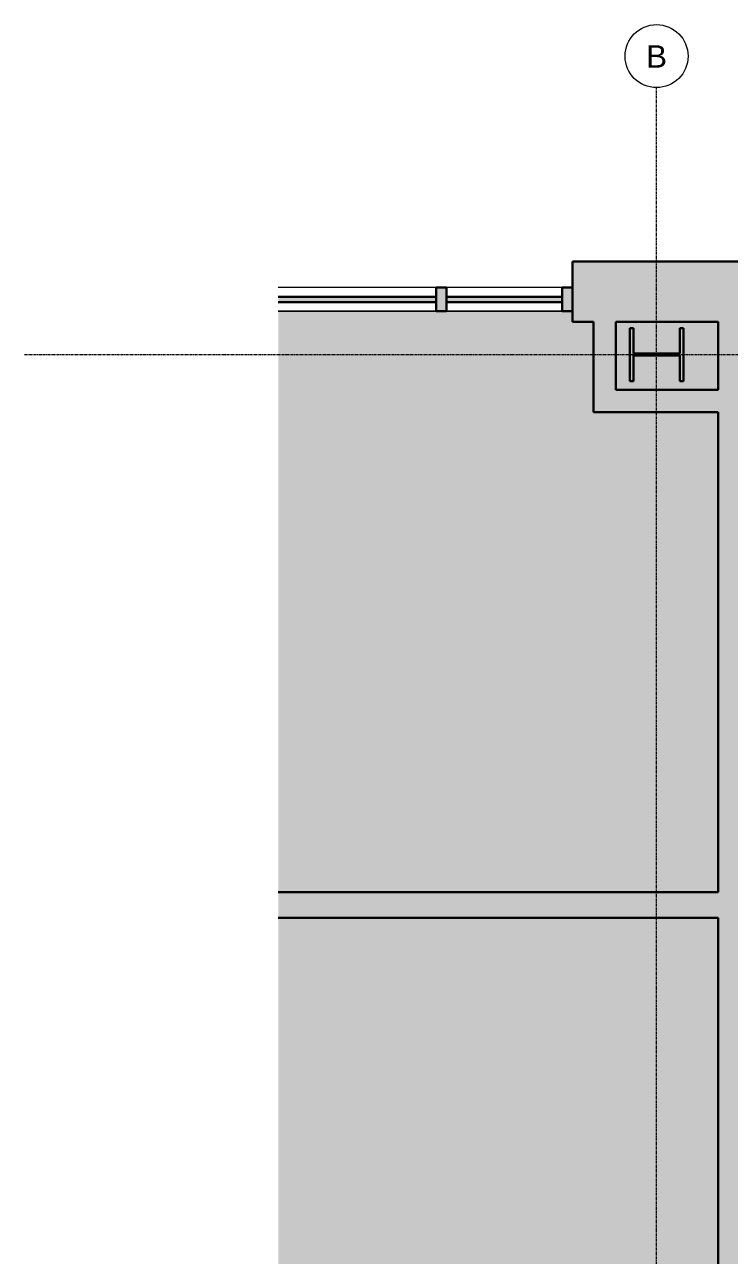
# Model space of a CAD drawing. Header units: inches. Extents: x -601 to 200, y 1022 to 1725.
# Drawn here: x -600.7 to -466.4, y 1490.3 to 1724.9 of the extents above; entities that cross this region are included whole.
import ezdxf

# ---------------------------------------------------------------- set-up
doc = ezdxf.new("R2010")
doc.units = ezdxf.units.IN
doc.header["$MEASUREMENT"] = 0
doc.linetypes.add('Grid Line 1_2_', pattern=[0.875, 0.5, -0.125, 0.125, -0.125])
for name, color, linetype, lineweight in [('A-DETL', 90, 'Continuous', 9), ('A-DETL-GENF', 92, 'Continuous', 9), ('A-GLAZ-CURT', 52, 'Continuous', 18), ('A-GLAZ-CWMG', 51, 'Continuous', 18), ('A-WALL', 113, 'Continuous', 9), ('A-WALL-PATT', 111, 'Continuous', 18), ('I-WALL', 2, 'Continuous', 18), ('S-COLS', 52, 'Continuous', 18), ('S-GRID', 1, 'Continuous', 9), ('S-GRID-IDEN', 1, 'Continuous', 9)]:
    doc.layers.add(name, color=color, linetype=linetype, lineweight=lineweight)
doc.styles.add('Swis721 Lt BT', font='swissl.ttf', dxfattribs={"height": 4.257319})

# ---------------------------------------------------------------- blocks, each defined once
blk = doc.blocks.new('Rectangular Mullion - 2_ x 4_5_ rectangular-4530554-REFLECTED CEILING PLAN 1')
at = {"layer": 'A-GLAZ-CWMG', "color": 254}
for p, q in [((-250.31, 1674.79), (-272.34, 1674.79)), ((-272.34, 1670.29), (-250.31, 1670.29))]:
    blk.add_line(p, q, dxfattribs=at)
blk = doc.blocks.new('Rectangular Mullion - 2_ x 4_5_ rectangular-V2-REFLECTED CEILING PLAN 1')
at = {"layer": 'A-GLAZ-CWMG', "color": 254}
for p, q in [((-522.34, 1674.79), (-552.4, 1674.79)), ((-552.4, 1670.29), (-522.34, 1670.29))]:
    blk.add_line(p, q, dxfattribs=at)
blk = doc.blocks.new('System Panel - Glazed-4776491-REFLECTED CEILING PLAN 1')
at = {"layer": 'A-GLAZ-CURT'}
blk.add_hatch(color=250, dxfattribs=at).paths.add_polyline_path([(-11.01, 0.5), (-11.01, -0.5), (11.01, -0.5), (11.01, 0.5)], flags=0)
at = {"layer": 'A-GLAZ-CURT', "color": 55, "lineweight": 30}
for p, q in [((-11.01, -0.5), (-11.01, 0.5)), ((-11.01, 0.5), (11.01, 0.5)), ((11.01, 0.5), (11.01, -0.5)), ((11.01, -0.5), (-11.01, -0.5))]:
    blk.add_line(p, q, dxfattribs=at)
blk = doc.blocks.new('System Panel - Glazed-V4-REFLECTED CEILING PLAN 1')
at = {"layer": 'A-GLAZ-CURT'}
blk.add_hatch(color=250, dxfattribs=at).paths.add_polyline_path([(-17.99, 0.5), (-17.99, -0.5), (12.07, -0.5), (12.07, 0.5)], flags=0)
at = {"layer": 'A-GLAZ-CURT', "color": 55, "lineweight": 30}
for p, q in [((-17.99, -0.5), (-17.99, 0.5)), ((-17.99, 0.5), (12.07, 0.5)), ((12.07, -0.5), (-17.99, -0.5))]:
    blk.add_line(p, q, dxfattribs=at)
blk = doc.blocks.new('Rectangular Mullion - 2_ x 4_5_ rectangular-4776493-REFLECTED CEILING PLAN 1')
at = {"layer": 'A-GLAZ-CWMG'}
blk.add_hatch(color=250, dxfattribs=at).paths.add_polyline_path([(-1.32, -2.25), (0, -2.25), (0, 2.25), (-2, 2.25), (-2, -2.25)], flags=0)
at = {"layer": 'A-GLAZ-CWMG', "color": 55, "lineweight": 30}
for p, q in [((-2, 2.25), (0, 2.25)), ((-2, -2.25), (-2, 2.25)), ((0, 2.25), (0, -2.25)), ((0, -2.25), (-2, -2.25))]:
    blk.add_line(p, q, dxfattribs=at)
blk = doc.blocks.new('Rectangular Mullion - 2_ x 4_5_ rectangular-V5-REFLECTED CEILING PLAN 1')
at = {"layer": 'A-GLAZ-CWMG', "color": 135}
for p, q in [((-522.34, 1674.79), (-552.4, 1674.79)), ((-522.34, 1670.29), (-552.4, 1670.29))]:
    blk.add_line(p, q, dxfattribs=at)
blk = doc.blocks.new('Rectangular Mullion - 2_ x 4_5_ rectangular-4776490-REFLECTED CEILING PLAN 1')
at = {"layer": 'A-GLAZ-CWMG'}
blk.add_hatch(color=250, dxfattribs=at).paths.add_polyline_path([(1, -2.25), (-1, -2.25), (-1, 2.25), (1, 2.25), (1, -0.5)], flags=0)
at = {"layer": 'A-GLAZ-CWMG', "color": 55, "lineweight": 30}
for p, q in [((1, 2.25), (-1, 2.25)), ((-1, 2.25), (-1, -2.25)), ((1, -2.25), (1, 2.25)), ((-1, -2.25), (1, -2.25))]:
    blk.add_line(p, q, dxfattribs=at)
blk = doc.blocks.new('Rectangular Mullion - 2_ x 4_5_ rectangular-4530557-REFLECTED CEILING PLAN 1')
at = {"layer": 'A-GLAZ-CWMG', "color": 135}
for p, q in [((-250.31, 1674.79), (-272.34, 1674.79)), ((-250.31, 1670.29), (-272.34, 1670.29))]:
    blk.add_line(p, q, dxfattribs=at)
blk = doc.blocks.new('W-Wide Flange-Column - W10X60-4625964-REFLECTED CEILING PLAN 1')
at = {"layer": 'S-COLS'}
blk.add_hatch(color=250, dxfattribs=at).paths.add_polyline_path([(-5.05, -4.88), (-5.05, -5.1), (5.05, -5.1), (5.05, -4.42), (0.21, -4.42), (0.21, 4.42), (5.05, 4.42), (5.05, 5.1), (-5.05, 5.1), (-5.05, 4.42), (-0.21, 4.42), (-0.21, -4.42), (-5.05, -4.42)], flags=0)
at = {"layer": 'S-COLS', "color": 55, "lineweight": 30}
for p, q in [((-5.05, 5.1), (5.05, 5.1)), ((-5.05, 4.42), (-5.05, 5.1)), ((5.05, 5.1), (5.05, 4.42)), ((-0.21, 4.42), (-5.05, 4.42)), ((-0.21, -4.42), (-0.21, 4.42)), ((5.05, 4.42), (0.21, 4.42)), ((0.21, 4.42), (0.21, -4.42)), ((-5.05, -5.1), (-5.05, -4.42)), ((-5.05, -4.42), (-0.21, -4.42)), ((0.21, -4.42), (5.05, -4.42)), ((5.05, -4.42), (5.05, -5.1)), ((5.05, -5.1), (-5.05, -5.1))]:
    blk.add_line(p, q, dxfattribs=at)
blk = doc.blocks.new('Grid - Grid Head - Circle-50561-REFLECTED CEILING PLAN 1')
at = {"layer": 'S-GRID-IDEN'}
blk.add_circle((0, 0), 0.125, dxfattribs=at)

msp = doc.modelspace()

# ---------------------------------------------------------------- hatches: boundary and pattern name
at = {"layer": 'A-DETL-GENF', "transparency": 33554534}
h = msp.add_hatch(color=8, dxfattribs=at)
h.paths.add_polyline_path([(69.94, 1070.65), (69.94, 1100.16), (9.94, 1100.16), (9.94, 1070.65), (53.13, 1070.65)], flags=0)
h.paths.add_polyline_path([(-468.56, 1070.65), (-447.44, 1070.65), (-447.44, 1100.16), (-552.4, 1100.16), (-552.4, 1070.65), (-487.42, 1070.65)], flags=0)
h.paths.add_polyline_path([(-206.38, 1070.65), (5.06, 1070.65), (5.06, 1100.16), (-228.06, 1100.16), (-228.06, 1070.65)], flags=0)
h.paths.add_polyline_path([(-382.56, 1070.65), (-382.56, 1105.04), (-442.56, 1105.04), (-442.56, 1070.65)], flags=0)
h.paths.add_polyline_path([(87.2, 1070.65), (139.64, 1070.65), (139.64, 1100.16), (74.81, 1100.16), (74.81, 1070.65)], flags=0)
h.paths.add_polyline_path([(-296.78, 1070.65), (-233.31, 1070.65), (-233.31, 1099.79), (-377.31, 1099.79), (-377.31, 1070.65), (-302.16, 1070.65)], flags=0)
h.paths.add_polyline_path([(-468.56, 1105.04), (-465.56, 1105.04), (-465.56, 1184.04), (-552.4, 1184.04), (-552.4, 1105.04), (-492.31, 1105.04)], flags=0)
h.paths.add_polyline_path([(53.13, 1105.04), (139.64, 1105.04), (139.64, 1184.04), (129.81, 1184.04), (129.81, 1197.04), (80.81, 1197.04), (80.81, 1184.04), (9.69, 1184.04), (9.69, 1105.04), (39.69, 1105.04)], flags=0)
h.paths.add_polyline_path([(-552.4, 1188.29), (-468.56, 1188.29), (-468.56, 1247.04), (-499.31, 1247.04), (-499.31, 1273.79), (-517.56, 1273.79), (-517.56, 1303.29), (-492.31, 1303.29), (-492.31, 1329.66), (-552.4, 1329.66), (-552.4, 1216.1)], flags=0)
h.paths.add_polyline_path([(134.69, 1188.91), (139.64, 1188.91), (139.64, 1255.04), (134.69, 1255.04), (134.69, 1197.04)], flags=0)
h.paths.add_polyline_path([(75.94, 1188.91), (75.94, 1211.04), (129.81, 1211.04), (129.81, 1255.04), (9.69, 1255.04), (9.69, 1188.91), (74.81, 1188.91)], flags=0)
h.paths.add_polyline_path([(-469.15, 1251.29), (-468.56, 1251.29), (-468.56, 1281.04), (-488.06, 1281.04), (-488.06, 1273.79), (-495.06, 1273.79), (-495.06, 1251.29), (-474.06, 1251.29)], flags=0)
h.paths.add_polyline_path([(41.19, 1259.91), (139.64, 1259.91), (139.64, 1668.29), (39.69, 1668.29), (39.69, 1259.91)], flags=0)
h.paths.add_polyline_path([(-474.06, 1259.99), (-474.87, 1259.99), (-474.87, 1265.78), (-485.75, 1265.78), (-485.75, 1259.99), (-486.56, 1259.99), (-486.56, 1272.09), (-485.75, 1272.09), (-485.75, 1266.29), (-474.87, 1266.29), (-474.87, 1272.09), (-474.06, 1272.09), (-474.06, 1260.74)], flags=0)
h.paths.add_polyline_path([(-468.56, 1334.54), (-468.56, 1441.66), (-552.4, 1441.66), (-552.4, 1334.54), (-488.06, 1334.54)], flags=0)
h.paths.add_polyline_path([(-492.31, 1446.54), (-468.56, 1446.54), (-468.56, 1554.66), (-552.4, 1554.66), (-552.4, 1446.54)], flags=0)
h.paths.add_polyline_path([(-476.37, 1559.54), (-468.56, 1559.54), (-468.56, 1651.04), (-492.31, 1651.04), (-492.31, 1668.29), (-496.31, 1668.29), (-496.31, 1670.29), (-552.4, 1670.29), (-552.4, 1559.54), (-488.06, 1559.54)], flags=0)
h.paths.add_polyline_path([(-468.56, 1655.29), (-468.56, 1668.29), (-488.06, 1668.29), (-488.06, 1655.29), (-469.62, 1655.29)], flags=0)
h.paths.add_polyline_path([(-475.66, 1656.99), (-475.89, 1656.99), (-475.89, 1661.83), (-484.73, 1661.83), (-484.73, 1656.99), (-485.41, 1656.99), (-485.41, 1667.09), (-484.73, 1667.09), (-484.73, 1662.25), (-475.89, 1662.25), (-475.89, 1667.09), (-475.21, 1667.09), (-475.21, 1656.99)], flags=0)
at = {"layer": 'A-WALL-PATT', "lineweight": 9}
for points in [[(-488.06, 1668.29), (-468.56, 1668.29), (-468.56, 1679.79), (-496.31, 1679.79), (-496.31, 1668.29), (-492.31, 1668.29)], [(-464.31, 1334.54), (-464.31, 1679.79), (-468.56, 1679.79), (-468.56, 1334.54), (-464.34, 1334.54)], [(-492.31, 1655.29), (-488.06, 1655.29), (-488.06, 1668.29), (-492.31, 1668.29)], [(-475.23, 1651.04), (-468.56, 1651.04), (-468.56, 1655.29), (-492.31, 1655.29), (-492.31, 1651.04), (-476.23, 1651.04)], [(-468.56, 1554.66), (-468.56, 1559.54), (-552.4, 1559.54), (-552.4, 1554.66)]]:
    msp.add_hatch(color=7, dxfattribs=at).paths.add_polyline_path(points, flags=0)

# ---------------------------------------------------------------- linework, layer by layer
at = {"layer": 'A-DETL'}
for p, q in [((-522.34, 1670.29), (-552.4, 1670.29)), ((-498.31, 1670.29), (-520.34, 1670.29))]:
    msp.add_line(p, q, dxfattribs=at)
at = {"layer": 'A-WALL', "color": 55, "lineweight": 30}
for p, q in [((-496.31, 1668.29), (-496.31, 1679.79)), ((-496.31, 1679.79), (-468.56, 1679.79)), ((-492.31, 1668.29), (-496.31, 1668.29)), ((-468.56, 1668.29), (-488.06, 1668.29)), ((-552.4, 1559.54), (-468.56, 1559.54)), ((-468.56, 1554.66), (-552.4, 1554.66))]:
    msp.add_line(p, q, dxfattribs=at)
at = {"layer": 'I-WALL', "color": 55, "lineweight": 30}
for p, q in [((-468.56, 1679.79), (-464.31, 1679.79)), ((-492.31, 1651.04), (-492.31, 1668.29)), ((-488.06, 1668.29), (-488.06, 1655.29)), ((-468.56, 1655.29), (-468.56, 1668.29)), ((-488.06, 1655.29), (-468.56, 1655.29)), ((-468.56, 1651.04), (-492.31, 1651.04)), ((-468.56, 1559.54), (-468.56, 1651.04)), ((-468.56, 1446.54), (-468.56, 1554.66))]:
    msp.add_line(p, q, dxfattribs=at)
at = {"layer": 'S-GRID', "linetype": 'Grid Line 1_2_'}
for p, q in [((-480.31, 1022.28), (-480.31, 1712.92)), ((-600.74, 1662.04), (187.99, 1662.04))]:
    msp.add_line(p, q, dxfattribs=at)

# ---------------------------------------------------------------- block references
at = {"layer": 'A-GLAZ-CURT', "color": 135, "rotation": 180}
for name, p in [('System Panel - Glazed-V4-REFLECTED CEILING PLAN 1', (-540.32, 1672.54)), ('System Panel - Glazed-4776491-REFLECTED CEILING PLAN 1', (-509.32, 1672.54))]:
    msp.add_blockref(name, p, dxfattribs=at)
at = {"layer": 'A-GLAZ-CWMG', "color": 254}
for name, p in [('Rectangular Mullion - 2_ x 4_5_ rectangular-V2-REFLECTED CEILING PLAN 1', (0, 0)), ('Rectangular Mullion - 2_ x 4_5_ rectangular-4530554-REFLECTED CEILING PLAN 1', (-248, 0))]:
    msp.add_blockref(name, p, dxfattribs=at)
at = {"layer": 'A-GLAZ-CWMG', "color": 135}
for name, p in [('Rectangular Mullion - 2_ x 4_5_ rectangular-V5-REFLECTED CEILING PLAN 1', (0, 0)), ('Rectangular Mullion - 2_ x 4_5_ rectangular-4530557-REFLECTED CEILING PLAN 1', (-248, 0)), ('Rectangular Mullion - 2_ x 4_5_ rectangular-4776493-REFLECTED CEILING PLAN 1', (-496.31, 1672.54))]:
    msp.add_blockref(name, p, dxfattribs=at)
at = {"layer": 'A-GLAZ-CWMG', "color": 135, "extrusion": (0, 0, -1)}
msp.add_blockref('Rectangular Mullion - 2_ x 4_5_ rectangular-4776490-REFLECTED CEILING PLAN 1', (521.34, 1672.54), dxfattribs=at)
at = {"layer": 'S-COLS', "color": 135, "rotation": 89.99999999999991}
msp.add_blockref('W-Wide Flange-Column - W10X60-4625964-REFLECTED CEILING PLAN 1', (-480.31, 1662.04), dxfattribs=at)
at = {"layer": 'S-GRID-IDEN', "xscale": 47.99999999999997, "yscale": 47.99999999999997, "zscale": 47.99999999999997}
msp.add_blockref('Grid - Grid Head - Circle-50561-REFLECTED CEILING PLAN 1', (-480.31, 1718.92), dxfattribs=at)

# ---------------------------------------------------------------- next in the draw order: texts
at = {"layer": 'S-GRID-IDEN', "insert": (-480.31, 1720.99), "char_height": 4.26, "width": 4.536, "attachment_point": 2, "line_spacing_factor": 1.00667, "style": 'Swis721 Lt BT', "bg_fill": 3, "box_fill_scale": 1.25, "bg_fill_color": 0, "bg_fill_transparency": 0}
msp.add_mtext('B', dxfattribs=at)

doc.saveas('drawing.dxf')
